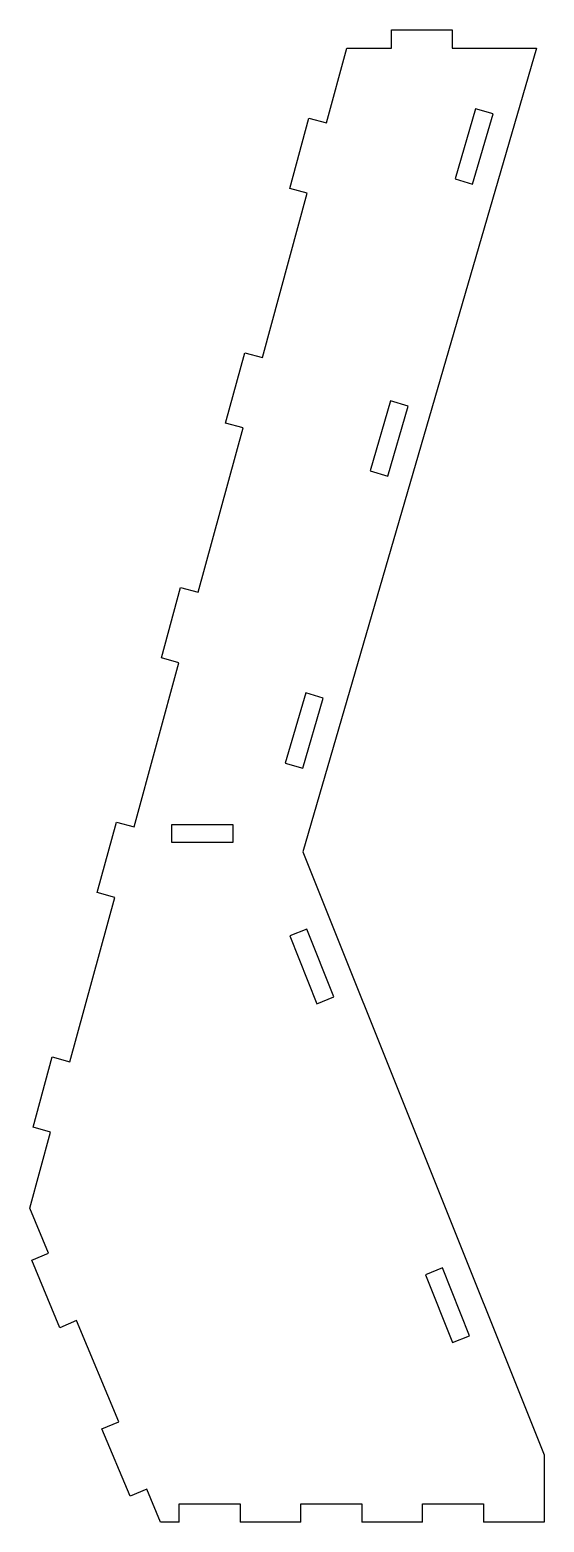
# Model space of a CAD drawing. Header units: millimetres. Extents: x 3156 to 3241, y 1708 to 1953.
import ezdxf

# ---------------------------------------------------------------- set-up
doc = ezdxf.new("R2010")
doc.units = ezdxf.units.MM

msp = doc.modelspace()

# ---------------------------------------------------------------- linework, layer by layer
at = {"color": 0}
for p, q in [((3215.52, 1953.22, -41.02), (3225.52, 1953.22, -41.02)), ((3215.52, 1950.22, -41.02), (3215.52, 1953.22, -41.02)), ((3225.52, 1953.22, -41.02), (3225.52, 1950.22, -41.02)), ((3239.37, 1950.22, -41.02), (3200.93, 1818.09, -41.02)), ((3204.83, 1937.93, -41.02), (3208.19, 1950.22, -41.02)), ((3208.19, 1950.22, -41.02), (3215.52, 1950.22, -41.02)), ((3225.52, 1950.22, -41.02), (3239.37, 1950.22, -41.02)), ((3198.78, 1927.14, -41.02), (3201.94, 1938.72, -41.02)), ((3201.94, 1938.72, -41.02), (3204.83, 1937.93, -41.02)), ((3229.34, 1940.23, -41.02), (3225.99, 1928.71, -41.02)), ((3228.87, 1927.87, -41.02), (3232.22, 1939.39, -41.02)), ((3232.22, 1939.39, -41.02), (3229.34, 1940.23, -41.02)), ((3225.99, 1928.71, -41.02), (3228.87, 1927.87, -41.02)), ((3194.29, 1899.34, -41.02), (3201.67, 1926.35, -41.02)), ((3201.67, 1926.35, -41.02), (3198.78, 1927.14, -41.02)), ((3188.23, 1888.56, -41.02), (3191.39, 1900.14, -41.02)), ((3191.39, 1900.14, -41.02), (3194.29, 1899.34, -41.02)), ((3215.38, 1892.22, -41.02), (3212.02, 1880.7, -41.02)), ((3218.26, 1891.38, -41.02), (3215.38, 1892.22, -41.02)), ((3214.9, 1879.86, -41.02), (3218.26, 1891.38, -41.02)), ((3183.74, 1860.76, -41.02), (3191.12, 1887.77, -41.02)), ((3191.12, 1887.77, -41.02), (3188.23, 1888.56, -41.02)), ((3212.02, 1880.7, -41.02), (3214.9, 1879.86, -41.02)), ((3177.68, 1849.98, -41.02), (3180.84, 1861.55, -41.02)), ((3180.84, 1861.55, -41.02), (3183.74, 1860.76, -41.02)), ((3180.57, 1849.18, -41.02), (3177.68, 1849.98, -41.02)), ((3173.19, 1822.18, -41.02), (3180.57, 1849.18, -41.02)), ((3201.41, 1844.21, -41.02), (3198.06, 1832.69, -41.02)), ((3200.94, 1831.85, -41.02), (3204.29, 1843.37, -41.02)), ((3204.29, 1843.37, -41.02), (3201.41, 1844.21, -41.02)), ((3198.06, 1832.69, -41.02), (3200.94, 1831.85, -41.02)), ((3167.13, 1811.39, -41.02), (3170.29, 1822.97, -41.02)), ((3170.29, 1822.97, -41.02), (3173.19, 1822.18, -41.02)), ((3179.42, 1819.6, -41.02), (3179.42, 1822.6, -41.02)), ((3179.42, 1822.6, -41.02), (3189.42, 1822.6, -41.02)), ((3189.42, 1822.6, -41.02), (3189.42, 1819.6, -41.02)), ((3189.42, 1819.6, -41.02), (3179.42, 1819.6, -41.02)), ((3200.93, 1818.09, -41.02), (3240.63, 1718.96, -41.02)), ((3162.64, 1783.59, -41.02), (3170.02, 1810.6, -41.02)), ((3170.02, 1810.6, -41.02), (3167.13, 1811.39, -41.02)), ((3201.58, 1805.38, -41.02), (3198.8, 1804.26, -41.02)), ((3198.8, 1804.26, -41.02), (3203.26, 1793.12, -41.02)), ((3206.04, 1794.24, -41.02), (3201.58, 1805.38, -41.02)), ((3203.26, 1793.12, -41.02), (3206.04, 1794.24, -41.02)), ((3156.58, 1772.81, -41.02), (3159.74, 1784.38, -41.02)), ((3159.74, 1784.38, -41.02), (3162.64, 1783.59, -41.02)), ((3156.05, 1759.48, -41.02), (3159.47, 1772.02, -41.02)), ((3159.47, 1772.02, -41.02), (3156.58, 1772.81, -41.02)), ((3159.12, 1752.09, -41.02), (3156.05, 1759.48, -41.02)), ((3156.36, 1750.94, -41.02), (3159.12, 1752.09, -41.02)), ((3160.97, 1739.86, -41.02), (3156.36, 1750.94, -41.02)), ((3223.89, 1749.68, -41.02), (3221.1, 1748.57, -41.02)), ((3228.35, 1738.54, -41.02), (3223.89, 1749.68, -41.02)), ((3221.1, 1748.57, -41.02), (3225.56, 1737.43, -41.02)), ((3163.74, 1741.02, -41.02), (3160.97, 1739.86, -41.02)), ((3170.67, 1724.4, -41.02), (3163.74, 1741.02, -41.02)), ((3225.56, 1737.43, -41.02), (3228.35, 1738.54, -41.02)), ((3167.9, 1723.25, -41.02), (3170.67, 1724.4, -41.02)), ((3172.52, 1712.17, -41.02), (3167.9, 1723.25, -41.02)), ((3240.63, 1718.96, -41.02), (3240.63, 1707.89, -41.02)), ((3175.29, 1713.33, -41.02), (3172.52, 1712.17, -41.02)), ((3177.56, 1707.89, -41.02), (3175.29, 1713.33, -41.02)), ((3180.63, 1707.89, -41.02), (3180.63, 1710.89, -41.02)), ((3180.63, 1710.89, -41.02), (3190.63, 1710.89, -41.02)), ((3190.63, 1710.89, -41.02), (3190.63, 1707.89, -41.02)), ((3200.63, 1707.89, -41.02), (3200.63, 1710.89, -41.02)), ((3200.63, 1710.89, -41.02), (3210.63, 1710.89, -41.02)), ((3210.63, 1710.89, -41.02), (3210.63, 1707.89, -41.02)), ((3220.63, 1707.89, -41.02), (3220.63, 1710.89, -41.02)), ((3220.63, 1710.89, -41.02), (3230.63, 1710.89, -41.02)), ((3230.63, 1710.89, -41.02), (3230.63, 1707.89, -41.02)), ((3180.63, 1707.89, -41.02), (3177.56, 1707.89, -41.02)), ((3200.63, 1707.89, -41.02), (3190.63, 1707.89, -41.02)), ((3220.63, 1707.89, -41.02), (3210.63, 1707.89, -41.02)), ((3240.63, 1707.89, -41.02), (3230.63, 1707.89, -41.02))]:
    msp.add_line(p, q, dxfattribs=at)

doc.saveas('drawing.dxf')
